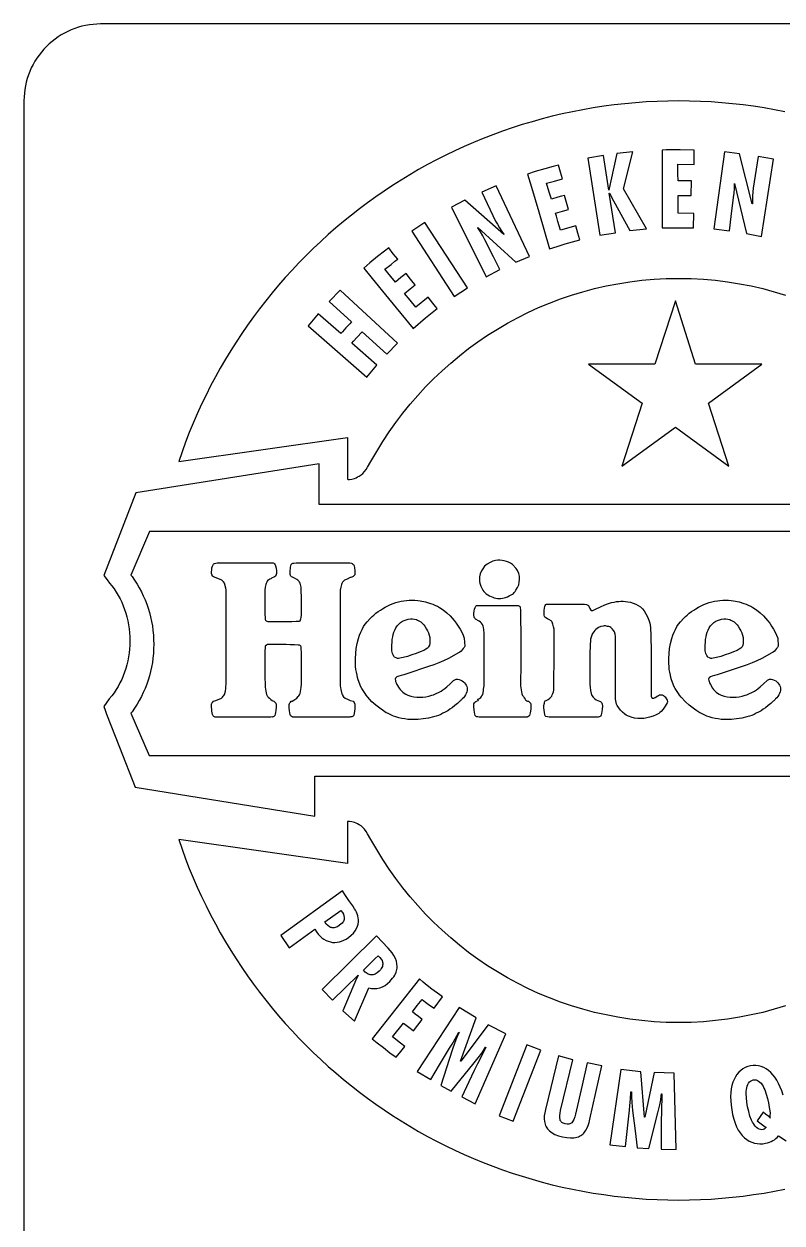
# Model space of a CAD drawing. Extents: x 0 to 500, y 0 to 300.
# Drawn here: x 0 to 98.8, y 143.7 to 300 of the extents above; entities that cross this region are included whole.
import ezdxf

# ---------------------------------------------------------------- set-up
doc = ezdxf.new("R2010")
doc.units = 0
doc.layers.add('Nível Padrão', color=18, linetype='CONTINUOUS')

msp = doc.modelspace()

# ---------------------------------------------------------------- linework, layer by layer
at = {"layer": 'Nível Padrão'}
msp.add_lwpolyline([(0, 10, 0.414214), (10, 0), (490, 0, 0.414214), (500, 10), (500, 290, 0.414214), (490, 300), (10, 300, 0.414214), (0, 290), (0, 10)], format="xyb", close=True, dxfattribs=at)
for points in [[(99.21, 288.57), (97.87, 288.83), (96.52, 289.07), (95.15, 289.28), (93.78, 289.46), (92.4, 289.61), (91.01, 289.74), (89.62, 289.84), (88.21, 289.91), (86.8, 289.95), (85.38, 289.97), (85.38, 289.97), (83.96, 289.95), (82.55, 289.91), (81.15, 289.84), (79.75, 289.74), (78.36, 289.61), (76.98, 289.46), (75.6, 289.28), (74.24, 289.07), (72.88, 288.83), (71.54, 288.57), (70.2, 288.28), (68.87, 287.97), (67.55, 287.63), (66.25, 287.26), (64.95, 286.88), (63.66, 286.46), (62.39, 286.02), (61.12, 285.56), (59.87, 285.07), (58.63, 284.56), (57.41, 284.03), (56.19, 283.47), (54.99, 282.89), (53.8, 282.29), (52.63, 281.67), (51.46, 281.02), (50.32, 280.35), (49.18, 279.66), (48.06, 278.95), (46.96, 278.22), (45.87, 277.47), (44.79, 276.7), (43.74, 275.91), (42.69, 275.1), (41.67, 274.27), (40.66, 273.42), (39.66, 272.55), (38.69, 271.66), (37.73, 270.75), (36.79, 269.83), (35.86, 268.89), (34.96, 267.93), (34.07, 266.95), (33.2, 265.96), (32.35, 264.95), (31.52, 263.92), (30.71, 262.88), (29.92, 261.82), (29.15, 260.75), (28.4, 259.66), (27.67, 258.55), (26.96, 257.44), (26.27, 256.3), (25.6, 255.15), (24.96, 253.99), (24.34, 252.82), (23.74, 251.63), (23.16, 250.43), (22.6, 249.21), (22.07, 247.99), (21.56, 246.75), (21.08, 245.5), (20.62, 244.23), (20.18, 242.96), (42.19, 246.1), (42.19, 240.66), (42.26, 240.65), (42.45, 240.65), (42.74, 240.69), (43.1, 240.78), (43.3, 240.86), (43.51, 240.96), (43.73, 241.08), (43.95, 241.24), (44.17, 241.43), (44.39, 241.66), (44.61, 241.93), (44.81, 242.25), (45.25, 242.96), (46, 244.28), (46.8, 245.57), (47.63, 246.84), (48.5, 248.07), (49.41, 249.27), (50.36, 250.45), (51.34, 251.59), (52.37, 252.69), (53.42, 253.77), (54.51, 254.8), (55.64, 255.8), (56.79, 256.77), (57.98, 257.69), (59.2, 258.58), (60.45, 259.43), (61.73, 260.24), (63.03, 261), (64.37, 261.72), (65.72, 262.4), (67.11, 263.04), (68.52, 263.62), (69.95, 264.17), (71.41, 264.66), (72.88, 265.11), (74.38, 265.51), (75.9, 265.86), (77.44, 266.15), (78.99, 266.4), (80.57, 266.59), (82.16, 266.73), (83.76, 266.81), (85.38, 266.84), (87, 266.81), (88.6, 266.73), (90.18, 266.59), (91.75, 266.4), (93.3, 266.15), (94.83, 265.86), (96.35, 265.51), (97.84, 265.11), (99.32, 264.66)], [(131.6, 237.39), (38.48, 237.39), (38.48, 242.67), (14.57, 238.9), (10.4, 228.13), (10.84, 227.54), (11.16, 227.14), (11.47, 226.75), (11.76, 226.36), (12.04, 225.95), (12.29, 225.52), (12.53, 225.08), (12.75, 224.63), (12.95, 224.16), (13.13, 223.69), (13.29, 223.2), (13.43, 222.71), (13.55, 222.2), (13.64, 221.69), (13.72, 221.17), (13.78, 220.65), (13.81, 220.12), (13.82, 219.59), (13.81, 219.06), (13.78, 218.53), (13.72, 218.02), (13.64, 217.5), (13.55, 216.99), (13.43, 216.49), (13.29, 216), (13.12, 215.51), (12.94, 215.04), (12.74, 214.57), (12.52, 214.12), (12.28, 213.67), (12.02, 213.24), (11.74, 212.83), (11.44, 212.42), (11.12, 212.04), (10.4, 211.04), (10.58, 210.56), (10.76, 210.05), (12.47, 205.76), (14.5, 200.51), (14.5, 200.51), (37.92, 196.74), (37.92, 201.98), (132.16, 201.98)], [(154.36, 233.85), (16.36, 233.85), (13.94, 228.17), (14.1, 227.97), (14.43, 227.49), (14.75, 227), (15.04, 226.5), (15.31, 225.99), (15.56, 225.47), (15.8, 224.93), (16.01, 224.39), (16.2, 223.84), (16.36, 223.28), (16.51, 222.71), (16.63, 222.13), (16.74, 221.55), (16.82, 220.96), (16.87, 220.36), (16.91, 219.75), (16.92, 219.15), (16.91, 218.54), (16.87, 217.95), (16.82, 217.35), (16.74, 216.77), (16.63, 216.19), (16.51, 215.61), (16.36, 215.05), (16.2, 214.49), (16.01, 213.94), (15.8, 213.39), (15.56, 212.86), (15.31, 212.34), (15.04, 211.83), (14.75, 211.33), (14.43, 210.84), (14.1, 210.36), (13.94, 210.17), (16.32, 204.64), (154.4, 204.64)], [(99.32, 172.03), (97.84, 171.58), (96.35, 171.18), (94.83, 170.84), (93.3, 170.54), (91.75, 170.29), (90.18, 170.1), (88.6, 169.96), (87, 169.88), (85.38, 169.85), (83.76, 169.88), (82.16, 169.96), (80.57, 170.1), (78.99, 170.29), (77.44, 170.54), (75.9, 170.84), (74.38, 171.18), (72.88, 171.58), (71.41, 172.03), (69.95, 172.52), (68.52, 173.07), (67.11, 173.66), (65.72, 174.29), (64.37, 174.97), (63.03, 175.69), (61.73, 176.46), (60.45, 177.26), (59.2, 178.11), (57.98, 179), (56.79, 179.92), (55.64, 180.89), (54.51, 181.89), (53.42, 182.93), (52.37, 184), (51.34, 185.1), (50.36, 186.24), (49.41, 187.42), (48.5, 188.62), (47.63, 189.85), (46.8, 191.12), (46, 192.41), (45.25, 193.73), (44.81, 194.45), (44.61, 194.77), (44.39, 195.04), (44.17, 195.27), (43.95, 195.47), (43.73, 195.62), (43.51, 195.75), (43.3, 195.85), (43.1, 195.93), (42.91, 195.98), (42.74, 196.01), (42.45, 196.04), (42.26, 196.04), (42.19, 196.04), (42.19, 190.59), (20.18, 193.73), (20.62, 192.46), (21.08, 191.19), (21.56, 189.94), (22.07, 188.7), (22.6, 187.48), (23.16, 186.26), (23.74, 185.06), (24.34, 183.87), (24.96, 182.7), (25.6, 181.54), (26.27, 180.39), (26.96, 179.26), (27.67, 178.14), (28.4, 177.03), (29.15, 175.94), (29.92, 174.87), (30.71, 173.81), (31.52, 172.77), (32.35, 171.74), (33.2, 170.73), (34.07, 169.74), (34.96, 168.76), (35.86, 167.8), (36.79, 166.86), (37.73, 165.94), (38.69, 165.03), (39.66, 164.14), (40.66, 163.28), (41.67, 162.43), (42.69, 161.59), (43.74, 160.78), (44.79, 159.99), (45.87, 159.22), (46.96, 158.47), (48.06, 157.74), (49.18, 157.03), (50.32, 156.34), (51.46, 155.67), (52.63, 155.02), (53.8, 154.4), (54.99, 153.8), (56.19, 153.22), (57.41, 152.66), (58.63, 152.13), (59.87, 151.62), (61.12, 151.13), (62.39, 150.67), (63.66, 150.23), (64.95, 149.82), (66.25, 149.43), (67.55, 149.06), (68.87, 148.72), (70.2, 148.41), (71.54, 148.12), (72.88, 147.86), (74.24, 147.62), (75.6, 147.42), (76.98, 147.23), (78.36, 147.08), (79.75, 146.95), (81.15, 146.85), (82.55, 146.78), (83.96, 146.74), (85.38, 146.72), (85.38, 146.72), (86.8, 146.74), (88.21, 146.78), (89.62, 146.85), (91.01, 146.95), (92.4, 147.08), (93.78, 147.23), (95.15, 147.42), (96.52, 147.62), (97.87, 147.86), (99.21, 148.12)], [(98.98, 160.39), (98.81, 160.94), (98.61, 161.44), (98.4, 161.91), (98.17, 162.34), (97.92, 162.72), (97.65, 163.06), (97.37, 163.36), (97.08, 163.61), (96.77, 163.83), (96.46, 164), (96.13, 164.13), (95.79, 164.21), (95.44, 164.25), (95.08, 164.25), (94.72, 164.21), (94.37, 164.11), (94.05, 163.98), (93.74, 163.82), (93.46, 163.62), (93.2, 163.38), (92.97, 163.1), (92.76, 162.79), (92.59, 162.45), (92.44, 162.07), (92.32, 161.66), (92.23, 161.21), (92.17, 160.73), (92.15, 160.22), (92.16, 159.67), (92.21, 159.1), (92.3, 158.49), (92.41, 157.86), (92.55, 157.28), (92.73, 156.75), (92.93, 156.27), (93.15, 155.84), (93.4, 155.46), (93.66, 155.13), (93.95, 154.84), (94.26, 154.6), (94.58, 154.4), (94.91, 154.25), (95.25, 154.14), (95.61, 154.07), (95.97, 154.05), (96.34, 154.06), (96.71, 154.12), (96.97, 154.18), (97.22, 154.26), (97.45, 154.35), (97.66, 154.46), (97.86, 154.58), (98.05, 154.72), (98.22, 154.89), (98.38, 155.07), (99.37, 154.43)]]:
    msp.add_lwpolyline(points, dxfattribs=at)
for points in [[(81.17, 273.28), (78.19, 278.52), (79.38, 283.33), (77.32, 283.13), (76.52, 279.56), (76.28, 278.36), (75.57, 282.85), (73.54, 282.5), (75.09, 272.48), (77.12, 272.8), (76.32, 277.93), (76.36, 277.93), (76.88, 276.93), (78.99, 273.08), (81.17, 273.28)], [(87.41, 283.57), (85.58, 283.6), (84.31, 283.6), (83.73, 283.59), (83.24, 283.57), (83.24, 273.44), (84.25, 273.45), (85.37, 273.45), (87.29, 273.44), (87.33, 275.3), (85.3, 275.34), (85.3, 277.65), (87.01, 277.65), (87.05, 279.56), (85.3, 279.56), (85.28, 280.5), (85.26, 281.74), (87.37, 281.7), (87.38, 282.61), (87.39, 283.17), (87.41, 283.57)], [(97.74, 282.38), (95.72, 282.74), (95.08, 278.6), (95.03, 278.14), (95, 277.57), (94.98, 277.02), (95, 276.58), (94.96, 276.54), (93.29, 283.09), (91.34, 283.33), (89.95, 273.28), (91.98, 273.04), (92.21, 274.91), (92.54, 277.37), (92.61, 277.97), (92.64, 278.55), (92.66, 279.16), (92.66, 279.2), (94.21, 272.68), (96.15, 272.32), (97.74, 282.38)], [(69.69, 281.62), (69.01, 281.43), (67.9, 281.12), (66.67, 280.76), (65.64, 280.43), (66.16, 278.74), (67.12, 275.52), (68.54, 270.7), (69.51, 271.01), (70.59, 271.33), (72.47, 271.85), (72.21, 272.75), (71.95, 273.68), (69.97, 273.12), (69.63, 274.26), (69.42, 274.96), (69.29, 275.34), (70.22, 275.61), (71, 275.82), (70.74, 276.72), (70.48, 277.65), (70.09, 277.56), (69.63, 277.43), (68.77, 277.17), (68.5, 278.06), (68.14, 279.24), (69.16, 279.52), (70.21, 279.83), (69.95, 280.7), (69.69, 281.62)], [(61.58, 278.92), (59.72, 278.09), (61.5, 274.31), (61.73, 273.89), (62.01, 273.41), (62.31, 272.95), (62.58, 272.6), (62.58, 272.56), (57.49, 277.05), (55.74, 276.14), (60.27, 267.04), (62.06, 267.99), (61.21, 269.67), (60.11, 271.85), (59.82, 272.4), (59.52, 272.91), (59.2, 273.44), (59.2, 273.48), (64.13, 268.95), (65.91, 269.7), (61.58, 278.92)], [(57.85, 265.61), (52.28, 274.11), (50.58, 273), (56.1, 264.5), (57.85, 265.61)], [(47.56, 270.81), (47, 270.39), (46.09, 269.68), (45.1, 268.88), (44.3, 268.19), (45.42, 266.81), (47.55, 264.2), (50.74, 260.32), (52.36, 261.69), (53.87, 262.91), (53.67, 263.19), (53.33, 263.63), (52.72, 264.38), (51.09, 263.11), (50.34, 264), (49.62, 264.89), (50.38, 265.5), (51.01, 266.01), (50.77, 266.29), (50.42, 266.73), (49.82, 267.48), (49.5, 267.24), (49.13, 266.94), (48.43, 266.36), (47.82, 267.08), (47.04, 268.03), (47.86, 268.67), (48.37, 269.07), (48.75, 269.34), (48.15, 270.06), (47.56, 270.81)], [(39.81, 263.82), (42.71, 261.16), (42.47, 260.9), (41.99, 260.4), (41.77, 260.14), (41.55, 259.89), (41.32, 259.65), (38.38, 262.23), (37.07, 260.68), (44.7, 253.97), (46.01, 255.52), (42.75, 258.38), (42.98, 258.65), (43.42, 259.13), (44.1, 259.89), (47.32, 256.95), (48.71, 258.42), (41.24, 265.29), (39.81, 263.82)], [(77.95, 242.36), (84.95, 247.45), (91.9, 242.36), (89.24, 250.59), (96.23, 255.68), (87.57, 255.68), (84.95, 263.9), (82.28, 255.68), (73.62, 255.68), (80.62, 250.59), (77.95, 242.36)], [(41.24, 218.17), (41.24, 213.7), (41.28, 213.5), (41.32, 213.26), (41.39, 212.89), (41.44, 212.71), (41.52, 212.55), (41.59, 212.43), (41.68, 212.32), (41.87, 212.15), (42.2, 211.98), (42.55, 211.83), (42.91, 211.72), (43.04, 211.55), (43.15, 211.36), (43.16, 211.14), (43.14, 210.78), (43.1, 210.4), (43.07, 210.17), (43.05, 210.05), (43.02, 209.94), (42.97, 209.84), (42.91, 209.77), (42.84, 209.72), (42.76, 209.7), (42.59, 209.69), (42.47, 209.65), (35.2, 209.65), (35.05, 209.65), (34.96, 209.69), (34.86, 209.77), (34.77, 209.88), (34.71, 210.02), (34.66, 210.18), (34.62, 210.52), (34.6, 210.84), (34.59, 211.07), (34.6, 211.31), (34.63, 211.42), (34.68, 211.53), (34.75, 211.63), (34.84, 211.72), (34.96, 211.75), (35.17, 211.85), (35.32, 211.95), (35.56, 212.15), (35.76, 212.34), (35.85, 212.44), (35.91, 212.55), (36, 212.76), (36.06, 213.02), (36.15, 213.54), (36.18, 214), (36.19, 214.94), (36.19, 217.12), (36.19, 217.95), (36.15, 218.75), (36.14, 218.82), (36.11, 218.9), (36.07, 218.96), (36.03, 218.99), (35.93, 219.03), (35.76, 219.06), (35.29, 219.09), (34.73, 219.1), (34.17, 219.11), (31.7, 219.11), (31.61, 219.02), (31.46, 218.91), (31.44, 218.8), (31.43, 218.64), (31.42, 218.35), (31.42, 217), (31.42, 214.66), (31.43, 214.14), (31.46, 213.58), (31.52, 213.06), (31.57, 212.83), (31.62, 212.63), (31.73, 212.45), (31.78, 212.36), (31.86, 212.27), (32.01, 212.12), (32.17, 211.96), (32.36, 211.82), (32.47, 211.77), (32.59, 211.72), (32.68, 211.65), (32.76, 211.57), (32.83, 211.47), (32.87, 211.36), (32.88, 211.02), (32.84, 210.53), (32.81, 210.28), (32.76, 210.06), (32.7, 209.88), (32.63, 209.77), (32.57, 209.72), (32.49, 209.68), (32.42, 209.67), (32.36, 209.69), (32.2, 209.65), (25.38, 209.65), (25.08, 209.65), (24.93, 209.67), (24.83, 209.69), (24.75, 209.74), (24.68, 209.81), (24.63, 209.9), (24.59, 209.99), (24.54, 210.21), (24.51, 210.44), (24.48, 210.66), (24.46, 210.95), (24.45, 211.23), (24.47, 211.4), (24.51, 211.48), (24.57, 211.56), (24.71, 211.72), (25.03, 211.83), (25.74, 212.15), (25.9, 212.27), (25.97, 212.37), (26.06, 212.47), (26.13, 212.61), (26.18, 212.75), (26.26, 213.06), (26.31, 213.38), (26.34, 213.7), (26.38, 213.86), (26.38, 219.32), (26.38, 219.32), (26.38, 219.32), (26.38, 226.06), (26.36, 226.26), (26.34, 226.46), (26.14, 227.13), (26, 227.31), (25.82, 227.49), (24.83, 227.89), (24.71, 227.95), (24.59, 228.05), (24.55, 228.09), (24.52, 228.17), (24.47, 228.36), (24.46, 228.59), (24.48, 228.86), (24.51, 229.12), (24.57, 229.35), (24.65, 229.53), (24.7, 229.59), (24.75, 229.64), (24.8, 229.68), (24.86, 229.7), (25.02, 229.74), (25.2, 229.75), (25.38, 229.75), (32.38, 229.75), (32.48, 229.75), (32.57, 229.73), (32.63, 229.69), (32.69, 229.65), (32.76, 229.52), (32.81, 229.36), (32.87, 229.07), (32.91, 228.73), (32.91, 228.39), (32.89, 228.25), (32.85, 228.13), (32.83, 228.08), (32.78, 228.03), (32.66, 227.93), (32.26, 227.77), (32.17, 227.7), (32.04, 227.63), (31.91, 227.56), (31.82, 227.49), (31.73, 227.38), (31.65, 227.24), (31.58, 227.09), (31.53, 226.93), (31.46, 226.58), (31.42, 226.22), (31.41, 224.33), (31.42, 223.06), (31.44, 222.62), (31.46, 222.4), (31.51, 222.3), (31.58, 222.22), (31.69, 222.16), (31.82, 222.13), (32.93, 222.13), (34.92, 222.13), (35.51, 222.15), (35.91, 222.17), (35.96, 222.19), (36.01, 222.22), (36.07, 222.33), (36.12, 222.47), (36.16, 222.63), (36.19, 222.96), (36.19, 223.24), (36.17, 225.09), (36.15, 226.34), (36.13, 226.59), (36.06, 226.93), (36.01, 227.1), (35.95, 227.24), (35.88, 227.35), (35.79, 227.41), (35.71, 227.52), (35.58, 227.6), (35.28, 227.77), (35, 227.89), (34.89, 227.95), (34.8, 228.01), (34.75, 228.12), (34.72, 228.24), (34.69, 228.51), (34.71, 228.78), (34.76, 229.04), (34.77, 229.21), (34.8, 229.39), (34.86, 229.55), (34.91, 229.62), (34.96, 229.68), (35.05, 229.72), (35.19, 229.74), (35.48, 229.75), (42.51, 229.75), (42.71, 229.73), (42.79, 229.7), (42.86, 229.66), (42.97, 229.54), (43.07, 229.36), (43.12, 229.1), (43.15, 228.75), (43.16, 228.42), (43.15, 228.21), (43.11, 228.15), (43.06, 228.1), (42.91, 227.97), (42.76, 227.91), (42.64, 227.87), (42.55, 227.85), (42.13, 227.65), (41.79, 227.49), (41.66, 227.38), (41.55, 227.24), (41.47, 227.09), (41.4, 226.93), (41.3, 226.58), (41.24, 226.22), (41.24, 220.31), (41.24, 218.17)], [(41.24, 218.17), (41.24, 213.7), (41.28, 213.5), (41.32, 213.26), (41.39, 212.89), (41.44, 212.71), (41.52, 212.55), (41.59, 212.43), (41.68, 212.32), (41.87, 212.15), (42.2, 211.98), (42.55, 211.83), (42.91, 211.72), (43.04, 211.55), (43.15, 211.36), (43.16, 211.14), (43.14, 210.78), (43.1, 210.4), (43.07, 210.17), (43.05, 210.05), (43.02, 209.94), (42.97, 209.84), (42.91, 209.77), (42.84, 209.72), (42.76, 209.7), (42.59, 209.69), (42.47, 209.65), (35.2, 209.65), (35.05, 209.65), (34.96, 209.69), (34.86, 209.77), (34.77, 209.88), (34.71, 210.02), (34.66, 210.18), (34.62, 210.52), (34.6, 210.84), (34.59, 211.07), (34.6, 211.31), (34.63, 211.42), (34.68, 211.53), (34.75, 211.63), (34.84, 211.72), (34.96, 211.75), (35.17, 211.85), (35.32, 211.95), (35.56, 212.15), (35.76, 212.34), (35.85, 212.44), (35.91, 212.55), (36, 212.76), (36.06, 213.02), (36.15, 213.54), (36.18, 214), (36.19, 214.94), (36.19, 217.12), (36.19, 217.95), (36.15, 218.75), (36.14, 218.82), (36.11, 218.9), (36.07, 218.96), (36.03, 218.99), (35.93, 219.03), (35.76, 219.06), (35.29, 219.09), (34.73, 219.1), (34.17, 219.11), (31.7, 219.11), (31.61, 219.02), (31.46, 218.91), (31.44, 218.8), (31.43, 218.64), (31.42, 218.35), (31.42, 217), (31.42, 214.66), (31.43, 214.14), (31.46, 213.58), (31.52, 213.06), (31.57, 212.83), (31.62, 212.63), (31.73, 212.45), (31.78, 212.36), (31.86, 212.27), (32.01, 212.12), (32.17, 211.96), (32.36, 211.82), (32.47, 211.77), (32.59, 211.72), (32.68, 211.65), (32.76, 211.57), (32.83, 211.47), (32.87, 211.36), (32.88, 211.02), (32.84, 210.53), (32.81, 210.28), (32.76, 210.06), (32.7, 209.88), (32.63, 209.77), (32.57, 209.72), (32.49, 209.68), (32.42, 209.67), (32.36, 209.69), (32.2, 209.65), (25.38, 209.65), (25.08, 209.65), (24.93, 209.67), (24.83, 209.69), (24.75, 209.74), (24.68, 209.81), (24.63, 209.9), (24.59, 209.99), (24.54, 210.21), (24.51, 210.44), (24.48, 210.66), (24.46, 210.95), (24.45, 211.23), (24.47, 211.4), (24.51, 211.48), (24.57, 211.56), (24.71, 211.72), (25.03, 211.83), (25.74, 212.15), (25.9, 212.27), (25.97, 212.37), (26.06, 212.47), (26.13, 212.61), (26.18, 212.75), (26.26, 213.06), (26.31, 213.38), (26.34, 213.7), (26.38, 213.86), (26.38, 219.32), (26.38, 226.06), (26.36, 226.26), (26.34, 226.46), (26.14, 227.13), (26, 227.31), (25.82, 227.49), (24.83, 227.89), (24.71, 227.95), (24.59, 228.05), (24.55, 228.09), (24.52, 228.17), (24.47, 228.36), (24.46, 228.59), (24.48, 228.86), (24.51, 229.12), (24.57, 229.35), (24.65, 229.53), (24.7, 229.59), (24.75, 229.64), (24.8, 229.68), (24.86, 229.7), (25.02, 229.74), (25.2, 229.75), (25.38, 229.75), (32.38, 229.75), (32.48, 229.75), (32.57, 229.73), (32.63, 229.69), (32.69, 229.65), (32.76, 229.52), (32.81, 229.36), (32.87, 229.07), (32.91, 228.73), (32.91, 228.39), (32.89, 228.25), (32.85, 228.13), (32.83, 228.08), (32.78, 228.03), (32.66, 227.93), (32.26, 227.77), (32.17, 227.7), (32.04, 227.63), (31.91, 227.56), (31.82, 227.49), (31.73, 227.38), (31.65, 227.24), (31.58, 227.09), (31.53, 226.93), (31.46, 226.58), (31.42, 226.22), (31.41, 224.33), (31.42, 223.06), (31.44, 222.62), (31.46, 222.4), (31.51, 222.3), (31.58, 222.22), (31.69, 222.16), (31.82, 222.13), (32.93, 222.13), (34.92, 222.13), (35.51, 222.15), (35.91, 222.17), (35.96, 222.19), (36.01, 222.22), (36.07, 222.33), (36.12, 222.47), (36.16, 222.63), (36.19, 222.96), (36.19, 223.24), (36.17, 225.09), (36.15, 226.34), (36.13, 226.59), (36.06, 226.93), (36.01, 227.1), (35.95, 227.24), (35.88, 227.35), (35.79, 227.41), (35.71, 227.52), (35.58, 227.6), (35.28, 227.77), (35, 227.89), (34.89, 227.95), (34.8, 228.01), (34.75, 228.12), (34.72, 228.24), (34.69, 228.51), (34.71, 228.78), (34.76, 229.04), (34.77, 229.21), (34.8, 229.39), (34.86, 229.55), (34.91, 229.62), (34.96, 229.68), (35.05, 229.72), (35.19, 229.74), (35.48, 229.75), (42.51, 229.75), (42.71, 229.73), (42.79, 229.7), (42.86, 229.66), (42.97, 229.54), (43.07, 229.36), (43.12, 229.1), (43.15, 228.75), (43.16, 228.42), (43.15, 228.21), (43.11, 228.15), (43.06, 228.1), (42.91, 227.97), (42.76, 227.91), (42.64, 227.87), (42.55, 227.85), (42.13, 227.65), (41.79, 227.49), (41.66, 227.38), (41.55, 227.24), (41.47, 227.09), (41.4, 226.93), (41.3, 226.58), (41.24, 226.22), (41.24, 220.31), (41.24, 218.17)], [(64.52, 226.89), (64.58, 227.25), (64.61, 227.63), (64.61, 227.82), (64.6, 228.01), (64.57, 228.19), (64.52, 228.36), (64.34, 228.75), (64.25, 228.92), (64.17, 229.04), (63.69, 229.56), (63.43, 229.71), (63.17, 229.84), (62.9, 229.94), (62.63, 230.02), (62.35, 230.08), (62.07, 230.1), (61.79, 230.1), (61.5, 230.07), (61.3, 230.03), (61.12, 229.97), (60.79, 229.83), (60.4, 229.59), (60.23, 229.46), (60.07, 229.32), (59.85, 229), (59.64, 228.72), (59.5, 228.33), (59.42, 227.93), (59.4, 227.73), (59.39, 227.53), (59.4, 227.33), (59.44, 227.13), (59.56, 226.74), (59.64, 226.55), (59.74, 226.36), (59.85, 226.19), (59.97, 226.02), (60.12, 225.87), (60.27, 225.74), (60.49, 225.6), (60.7, 225.47), (60.91, 225.36), (61.12, 225.28), (61.33, 225.21), (61.54, 225.16), (61.75, 225.13), (61.97, 225.13), (62.18, 225.13), (62.39, 225.16), (62.6, 225.21), (62.81, 225.27), (63.03, 225.35), (63.25, 225.45), (63.69, 225.7), (63.82, 225.79), (63.94, 225.91), (64.05, 226.05), (64.15, 226.21), (64.34, 226.55), (64.52, 226.89)], [(57.48, 218.89), (57.39, 218.74), (57.26, 218.59), (57.14, 218.42), (56.99, 218.27), (56.84, 218.14), (56.67, 218.03), (55.35, 217.32), (54.72, 217.01), (54.08, 216.74), (53.43, 216.49), (52.77, 216.24), (49.91, 215.29), (49.52, 215.18), (49.2, 215.09), (48.9, 215.01), (48.64, 214.93), (48.52, 214.84), (48.45, 214.73), (48.42, 214.59), (48.43, 214.45), (48.46, 214.3), (48.52, 214.15), (48.64, 213.9), (48.92, 213.43), (49.07, 213.24), (49.22, 213.07), (49.39, 212.92), (49.58, 212.78), (49.81, 212.64), (50.07, 212.51), (50.44, 212.38), (50.82, 212.3), (51.21, 212.25), (51.6, 212.24), (52, 212.27), (52.4, 212.32), (52.79, 212.4), (53.17, 212.51), (53.41, 212.58), (53.65, 212.68), (54.12, 212.91), (54.39, 213.05), (54.64, 213.22), (54.88, 213.4), (55.12, 213.59), (55.58, 214), (56.03, 214.42), (56.1, 214.48), (56.18, 214.53), (56.27, 214.57), (56.36, 214.59), (56.56, 214.6), (56.76, 214.56), (56.96, 214.49), (57.15, 214.39), (57.32, 214.27), (57.46, 214.14), (57.58, 213.97), (57.68, 213.81), (57.75, 213.64), (57.8, 213.47), (57.81, 213.3), (57.8, 213.12), (57.75, 212.94), (57.66, 212.75), (57.57, 212.56), (57.45, 212.36), (57.3, 212.18), (57.14, 212.03), (57.08, 211.95), (57.04, 211.91), (56.98, 211.87), (56.93, 211.79), (56.83, 211.72), (56.71, 211.62), (56.65, 211.56), (56.63, 211.52), (56.51, 211.44), (56.36, 211.31), (56.19, 211.16), (55.83, 210.88), (55.55, 210.68), (55.25, 210.49), (54.93, 210.32), (54.6, 210.17), (54.34, 210.02), (54.05, 209.88), (53.73, 209.77), (53.41, 209.69), (52.73, 209.54), (52.06, 209.44), (51.39, 209.37), (50.71, 209.33), (50.4, 209.34), (50.05, 209.37), (49.66, 209.43), (49.26, 209.49), (48.86, 209.58), (48.49, 209.68), (48.17, 209.8), (47.92, 209.93), (47.85, 209.98), (47.57, 210.09), (47.42, 210.17), (47.25, 210.24), (46.9, 210.46), (46.57, 210.68), (45.89, 211.22), (45.38, 211.64), (44.85, 212.24), (44.62, 212.52), (44.47, 212.75), (44.07, 213.4), (43.9, 213.71), (43.79, 213.94), (43.58, 214.52), (43.5, 214.82), (43.43, 215.13), (43.34, 215.5), (43.28, 215.87), (43.24, 216.26), (43.24, 216.64), (43.23, 217.31), (43.26, 217.96), (43.33, 218.6), (43.44, 219.24), (43.62, 219.92), (43.75, 220.33), (43.91, 220.74), (44.08, 221.1), (44.28, 221.46), (44.51, 221.79), (44.75, 222.09), (45.17, 222.55), (45.39, 222.77), (45.62, 222.96), (45.88, 223.19), (46.17, 223.41), (46.47, 223.61), (46.77, 223.79), (47.09, 224), (47.44, 224.18), (47.8, 224.34), (48.16, 224.47), (48.5, 224.59), (48.84, 224.69), (49.2, 224.78), (49.55, 224.83), (49.89, 224.88), (50.25, 224.91), (50.62, 224.92), (50.98, 224.91), (51.34, 224.87), (51.68, 224.82), (52.37, 224.67), (53, 224.48), (53.32, 224.37), (53.65, 224.23), (53.92, 224.1), (54.19, 223.95), (54.68, 223.64), (55.15, 223.25), (55.59, 222.84), (55.85, 222.57), (56.11, 222.25), (56.37, 221.89), (56.63, 221.51), (56.87, 221.12), (57.09, 220.72), (57.28, 220.33), (57.42, 219.96), (57.48, 218.89)], [(64.79, 219.24), (64.78, 216.41), (64.76, 214.14), (64.76, 213.75), (64.82, 213.23), (64.87, 212.96), (64.94, 212.71), (65.02, 212.5), (65.12, 212.35), (65.24, 212.16), (65.34, 211.99), (65.39, 211.92), (65.46, 211.86), (65.56, 211.8), (65.67, 211.75), (65.79, 211.72), (65.88, 211.66), (65.96, 211.58), (66.03, 211.48), (66.09, 211.33), (66.11, 211.14), (66.11, 210.92), (66.09, 210.68), (66.01, 210.23), (65.91, 209.89), (65.89, 209.83), (65.84, 209.77), (65.71, 209.69), (65.61, 209.65), (65.48, 209.65), (59.36, 209.65), (59.2, 209.69), (59.05, 209.71), (58.97, 209.74), (58.92, 209.77), (58.85, 209.87), (58.79, 210.06), (58.74, 210.29), (58.7, 210.55), (58.66, 211.06), (58.66, 211.27), (58.68, 211.4), (58.73, 211.53), (58.81, 211.62), (58.91, 211.69), (59, 211.75), (59.24, 211.83), (59.26, 211.85), (59.26, 211.86), (59.22, 211.9), (59.18, 211.94), (59.18, 211.97), (59.2, 211.99), (59.38, 212.08), (59.56, 212.23), (59.64, 212.33), (59.71, 212.43), (59.83, 212.63), (59.91, 213.07), (59.94, 213.32), (59.95, 213.54), (59.98, 213.62), (59.99, 213.7), (59.99, 213.86), (59.99, 218.96), (59.99, 219.74), (59.99, 220.58), (59.96, 221.1), (59.93, 221.35), (59.87, 221.53), (59.78, 221.74), (59.68, 221.91), (59.54, 222.04), (59.36, 222.17), (58.88, 222.44), (58.82, 222.53), (58.72, 222.64), (58.69, 222.75), (58.68, 222.94), (58.68, 223.18), (58.71, 223.45), (58.76, 223.71), (58.82, 223.94), (58.9, 224.11), (58.95, 224.16), (59, 224.19), (59.09, 224.21), (59.2, 224.23), (59.44, 224.23), (63.97, 224.23), (64.18, 224.23), (64.42, 224.2), (64.53, 224.16), (64.62, 224.11), (64.69, 224.05), (64.72, 223.95), (64.75, 223.59), (64.76, 222.79), (64.79, 220.31), (64.79, 219.24)], [(73.78, 218), (73.78, 217.99), (73.78, 214.38), (73.79, 213.96), (73.82, 213.55), (73.87, 213.14), (73.94, 212.75), (74.06, 212.48), (74.2, 212.26), (74.38, 212.07), (74.62, 211.91), (74.85, 211.81), (75.05, 211.72), (75.16, 211.68), (75.24, 211.64), (75.31, 211.58), (75.37, 211.48), (75.4, 211.35), (75.42, 211.15), (75.4, 210.66), (75.32, 210.15), (75.27, 209.95), (75.21, 209.81), (75.18, 209.76), (75.13, 209.73), (75.01, 209.69), (74.87, 209.67), (74.6, 209.65), (73.98, 209.65), (69.13, 209.65), (68.49, 209.66), (68.25, 209.68), (68.06, 209.73), (68.02, 209.77), (67.98, 209.83), (67.91, 210.02), (67.86, 210.27), (67.83, 210.56), (67.81, 210.85), (67.81, 211.12), (67.83, 211.34), (67.86, 211.48), (67.89, 211.59), (67.92, 211.69), (67.98, 211.77), (68.1, 211.83), (68.35, 211.97), (68.56, 212.12), (68.74, 212.3), (68.82, 212.41), (68.89, 212.55), (68.98, 212.75), (69.04, 212.97), (69.08, 213.19), (69.09, 213.38), (69.12, 218.17), (69.13, 220.31), (69.13, 220.74), (69.13, 221.13), (69.07, 221.44), (68.97, 221.77), (68.94, 221.89), (68.88, 222.02), (68.82, 222.13), (68.74, 222.21), (68.44, 222.37), (68.26, 222.48), (68.05, 222.61), (67.94, 222.68), (67.87, 222.79), (67.84, 222.94), (67.82, 223.1), (67.82, 223.28), (67.83, 223.55), (67.88, 223.89), (67.92, 224.06), (67.97, 224.21), (68.05, 224.32), (68.14, 224.39), (68.5, 224.39), (68.81, 224.39), (72.47, 224.39), (73.07, 224.38), (73.35, 224.34), (73.46, 224.31), (73.54, 224.27), (73.6, 224.21), (73.66, 224.1), (73.78, 223.83), (73.9, 223.6), (73.95, 223.55), (74.02, 223.54), (74.1, 223.54), (74.18, 223.56), (74.46, 223.68), (75.27, 224.09), (75.65, 224.27), (75.97, 224.39), (76.62, 224.58), (76.95, 224.66), (77.28, 224.71), (77.55, 224.75), (77.84, 224.77), (78.13, 224.77), (78.43, 224.75), (78.76, 224.7), (79.11, 224.63), (79.45, 224.52), (79.78, 224.39), (80.1, 224.22), (80.4, 224.02), (80.66, 223.78), (80.89, 223.52), (81.11, 223.12), (81.3, 222.72), (81.46, 222.3), (81.61, 221.89), (81.64, 221.68), (81.68, 221.31), (81.73, 220.31), (81.77, 218.17), (81.77, 212.67), (81.77, 212.39), (81.77, 212.35), (81.81, 212.27), (81.85, 212.23), (81.87, 212.18), (81.91, 212.14), (82.01, 212.11), (82.13, 212.15), (82.29, 212.23), (82.64, 212.43), (82.76, 212.49), (82.89, 212.55), (83.03, 212.58), (83.11, 212.57), (83.2, 212.55), (83.3, 212.52), (83.4, 212.46), (83.5, 212.38), (83.6, 212.29), (83.76, 212.07), (83.87, 211.87), (83.9, 211.71), (83.91, 211.61), (83.87, 211.52), (83.62, 211.08), (83.36, 210.71), (83.08, 210.4), (82.93, 210.27), (82.78, 210.15), (82.43, 209.95), (82.04, 209.78), (81.58, 209.64), (81.05, 209.53), (80.81, 209.48), (80.56, 209.47), (80.3, 209.47), (80.06, 209.49), (79.62, 209.54), (79.16, 209.65), (78.94, 209.72), (78.72, 209.81), (78.53, 209.92), (78.35, 210.05), (78.04, 210.29), (77.78, 210.56), (77.55, 210.85), (77.36, 211.16), (77.28, 211.37), (77.22, 211.58), (77.12, 211.99), (77.12, 213.54), (77.12, 218.22), (77.12, 219.75), (77.12, 220.22), (77.07, 220.49), (76.99, 220.76), (76.92, 220.89), (76.85, 221.01), (76.75, 221.12), (76.64, 221.21), (76.52, 221.32), (76.39, 221.41), (76.25, 221.47), (76.09, 221.49), (75.95, 221.53), (75.81, 221.54), (75.66, 221.54), (75.51, 221.53), (75.21, 221.46), (74.93, 221.33), (74.76, 221.23), (74.59, 221.1), (74.43, 220.95), (74.3, 220.77), (74.15, 220.56), (74.04, 220.33), (73.95, 220.08), (73.88, 219.81), (73.78, 218)], [(98.34, 218.89), (98.25, 218.74), (98.12, 218.59), (98, 218.42), (97.86, 218.27), (97.7, 218.14), (97.53, 218.03), (96.22, 217.32), (95.58, 217.01), (94.94, 216.74), (94.29, 216.49), (93.63, 216.24), (90.77, 215.29), (90.39, 215.18), (90.06, 215.09), (89.76, 215.01), (89.5, 214.93), (89.38, 214.84), (89.31, 214.73), (89.28, 214.59), (89.29, 214.45), (89.33, 214.3), (89.38, 214.15), (89.5, 213.9), (89.79, 213.43), (89.93, 213.24), (90.08, 213.07), (90.25, 212.92), (90.45, 212.78), (90.67, 212.64), (90.93, 212.51), (91.3, 212.38), (91.68, 212.3), (92.07, 212.25), (92.47, 212.24), (92.87, 212.27), (93.26, 212.32), (93.65, 212.4), (94.03, 212.51), (94.27, 212.58), (94.51, 212.68), (94.98, 212.91), (95.25, 213.05), (95.5, 213.22), (95.75, 213.4), (95.98, 213.59), (96.44, 214), (96.89, 214.42), (96.96, 214.48), (97.04, 214.53), (97.13, 214.57), (97.22, 214.59), (97.42, 214.6), (97.62, 214.56), (97.82, 214.49), (98.02, 214.39), (98.18, 214.27), (98.32, 214.14), (98.45, 213.97), (98.54, 213.81), (98.62, 213.64), (98.66, 213.47), (98.67, 213.3), (98.66, 213.12), (98.61, 212.94), (98.52, 212.75), (98.43, 212.56), (98.31, 212.36), (98.16, 212.18), (98, 212.03), (97.94, 211.95), (97.9, 211.91), (97.85, 211.87), (97.8, 211.79), (97.69, 211.72), (97.57, 211.62), (97.51, 211.56), (97.49, 211.52), (97.37, 211.44), (97.22, 211.31), (97.05, 211.16), (96.69, 210.88), (96.41, 210.68), (96.11, 210.49), (95.79, 210.32), (95.46, 210.17), (95.2, 210.02), (94.91, 209.88), (94.6, 209.77), (94.27, 209.69), (93.59, 209.54), (92.92, 209.44), (92.25, 209.37), (91.57, 209.33), (91.27, 209.34), (90.91, 209.37), (90.52, 209.43), (90.12, 209.49), (89.72, 209.58), (89.35, 209.68), (89.04, 209.8), (88.79, 209.93), (88.71, 209.98), (88.43, 210.09), (88.28, 210.17), (88.11, 210.24), (87.76, 210.46), (87.43, 210.68), (86.75, 211.22), (86.24, 211.64), (85.71, 212.24), (85.48, 212.52), (85.33, 212.75), (84.93, 213.4), (84.76, 213.71), (84.65, 213.94), (84.44, 214.52), (84.36, 214.82), (84.3, 215.13), (84.2, 215.5), (84.14, 215.87), (84.11, 216.26), (84.1, 216.64), (84.09, 217.31), (84.12, 217.96), (84.19, 218.6), (84.3, 219.24), (84.48, 219.92), (84.61, 220.33), (84.77, 220.74), (84.94, 221.1), (85.15, 221.46), (85.37, 221.79), (85.61, 222.09), (86.03, 222.55), (86.25, 222.77), (86.48, 222.96), (86.74, 223.19), (87.03, 223.41), (87.33, 223.61), (87.63, 223.79), (87.95, 224), (88.3, 224.18), (88.66, 224.34), (89.02, 224.47), (89.36, 224.59), (89.7, 224.69), (90.06, 224.78), (90.42, 224.83), (90.76, 224.88), (91.12, 224.91), (91.48, 224.92), (91.85, 224.91), (92.2, 224.87), (92.54, 224.82), (93.24, 224.67), (93.86, 224.48), (94.18, 224.37), (94.51, 224.23), (94.78, 224.1), (95.05, 223.95), (95.54, 223.64), (96.01, 223.25), (96.45, 222.84), (96.71, 222.57), (96.97, 222.25), (97.24, 221.89), (97.49, 221.51), (97.73, 221.12), (97.95, 220.72), (98.14, 220.33), (98.28, 219.96), (98.34, 218.89)], [(48.01, 219.76), (48.08, 220.14), (48.15, 220.43), (48.24, 220.72), (48.36, 221.01), (48.5, 221.29), (48.66, 221.55), (48.86, 221.79), (49.09, 222), (49.35, 222.17), (49.58, 222.27), (49.83, 222.35), (50.11, 222.42), (50.39, 222.46), (50.67, 222.47), (50.94, 222.44), (51.2, 222.37), (51.31, 222.31), (51.42, 222.24), (51.73, 222.06), (51.87, 221.96), (51.98, 221.85), (52.12, 221.69), (52.25, 221.52), (52.49, 221.13), (52.61, 220.92), (52.73, 220.65), (52.83, 220.35), (52.92, 220.05), (52.94, 219.24), (52.88, 219.04), (52.77, 218.83), (52.7, 218.74), (52.61, 218.65), (52.41, 218.51), (52.12, 218.36), (51.68, 218.18), (51.15, 217.97), (50.57, 217.76), (49.99, 217.58), (49.45, 217.43), (49.01, 217.33), (48.85, 217.31), (48.72, 217.32), (48.62, 217.34), (48.52, 217.38), (48.32, 217.48), (48.25, 217.56), (48.17, 217.7), (48.04, 217.95), (47.98, 218.32), (47.95, 218.69), (48.01, 219.76)], [(88.87, 219.76), (88.95, 220.14), (89.01, 220.43), (89.1, 220.72), (89.22, 221.01), (89.36, 221.29), (89.52, 221.55), (89.72, 221.79), (89.95, 222), (90.22, 222.17), (90.44, 222.27), (90.7, 222.35), (90.97, 222.42), (91.25, 222.46), (91.53, 222.47), (91.8, 222.44), (92.06, 222.37), (92.17, 222.31), (92.28, 222.24), (92.59, 222.06), (92.73, 221.96), (92.84, 221.85), (92.98, 221.69), (93.11, 221.52), (93.36, 221.13), (93.47, 220.92), (93.59, 220.65), (93.69, 220.35), (93.78, 220.05), (93.8, 219.24), (93.74, 219.04), (93.63, 218.83), (93.56, 218.74), (93.47, 218.65), (93.28, 218.51), (92.98, 218.36), (92.54, 218.18), (92.01, 217.97), (91.43, 217.76), (90.85, 217.58), (90.31, 217.43), (89.88, 217.33), (89.71, 217.31), (89.58, 217.32), (89.49, 217.34), (89.38, 217.38), (89.18, 217.48), (89.11, 217.56), (89.03, 217.7), (88.91, 217.95), (88.84, 218.32), (88.81, 218.69), (88.87, 219.76)], [(42.31, 180.94), (42.67, 181.23), (42.96, 181.52), (43.19, 181.81), (43.36, 182.11), (43.49, 182.4), (43.57, 182.68), (43.61, 182.97), (43.62, 183.24), (43.59, 183.51), (43.53, 183.77), (43.45, 184.02), (43.36, 184.26), (43.24, 184.48), (43.12, 184.69), (42.87, 185.07), (42.37, 185.76), (41.94, 186.39), (41.52, 187.02), (33.49, 181.21), (34.6, 179.59), (37.94, 182.01), (38.15, 181.68), (38.37, 181.39), (38.61, 181.13), (38.86, 180.91), (39.12, 180.72), (39.39, 180.56), (39.66, 180.44), (39.95, 180.36), (40.24, 180.3), (40.53, 180.29), (40.83, 180.31), (41.13, 180.36), (41.42, 180.45), (41.72, 180.58), (42.02, 180.74), (42.31, 180.94)], [(41.16, 182.53), (40.87, 182.34), (40.73, 182.28), (40.59, 182.23), (40.46, 182.2), (40.33, 182.19), (40.2, 182.2), (40.08, 182.22), (39.96, 182.26), (39.85, 182.32), (39.62, 182.48), (39.41, 182.69), (39.21, 182.96), (41.32, 184.47), (41.52, 184.18), (41.66, 183.96), (41.73, 183.76), (41.76, 183.56), (41.76, 183.43), (41.75, 183.3), (41.72, 183.17), (41.67, 183.04), (41.58, 182.92), (41.48, 182.79), (41.33, 182.66), (41.16, 182.53)], [(43.11, 170.05), (44.97, 174.38), (45.32, 174.3), (45.68, 174.28), (46.03, 174.3), (46.39, 174.38), (46.74, 174.51), (47.08, 174.69), (47.41, 174.93), (47.72, 175.21), (47.9, 175.42), (48.07, 175.62), (48.21, 175.82), (48.34, 176.02), (48.44, 176.21), (48.52, 176.41), (48.58, 176.59), (48.62, 176.78), (48.65, 176.96), (48.66, 177.14), (48.64, 177.5), (48.56, 177.85), (48.43, 178.19), (48.24, 178.58), (48.01, 178.93), (47.76, 179.25), (47.48, 179.55), (45.97, 181.14), (38.89, 174.14), (40.25, 172.75), (43.58, 176.01), (43.58, 175.97), (43.53, 175.88), (43.38, 175.61), (41.6, 171.4), (43.11, 170.05)], [(46.32, 176.57), (46.07, 176.33), (45.93, 176.24), (45.8, 176.17), (45.67, 176.12), (45.53, 176.08), (45.4, 176.06), (45.26, 176.06), (45.13, 176.08), (45, 176.11), (44.87, 176.16), (44.74, 176.23), (44.61, 176.32), (44.49, 176.42), (44.26, 176.68), (45.14, 177.56), (45.78, 178.19), (46.17, 178.55), (46.42, 178.31), (46.58, 178.11), (46.69, 177.92), (46.76, 177.72), (46.78, 177.58), (46.79, 177.45), (46.77, 177.31), (46.74, 177.17), (46.68, 177.03), (46.59, 176.88), (46.47, 176.73), (46.32, 176.57)], [(48.55, 165.32), (49.15, 166.08), (49.66, 166.75), (49.12, 167.16), (48.07, 167.98), (49.5, 169.77), (50.37, 169.11), (50.81, 168.78), (51.93, 170.25), (51.43, 170.63), (51.01, 170.95), (50.66, 171.24), (51.28, 172.06), (51.93, 172.87), (52.37, 172.51), (52.88, 172.13), (53.48, 171.72), (54.59, 173.19), (54.22, 173.45), (53.2, 174.22), (52.59, 174.69), (52.07, 175.12), (51.57, 175.53), (45.41, 167.74), (46.06, 167.21), (46.86, 166.58), (47.72, 165.92), (48.55, 165.32)], [(58.84, 159.28), (62.85, 168.38), (60.51, 169.57), (56.97, 164.84), (56.93, 164.84), (58.96, 170.45), (56.74, 171.8), (51.29, 163.49), (53.04, 162.42), (54.2, 164.33), (55.5, 166.51), (55.82, 167.04), (56.22, 167.72), (56.7, 168.58), (56.74, 168.54), (56.5, 168.02), (56.19, 167.27), (55.82, 166.27), (54.35, 161.63), (55.7, 160.91), (58.72, 164.61), (59.38, 165.45), (59.79, 166), (60.19, 166.63), (60.23, 166.63), (59.78, 165.75), (59.16, 164.49), (58.72, 163.59), (58.02, 162.13), (57.09, 160.16), (58.84, 159.28)], [(63.81, 156.98), (67.38, 166.27), (65.56, 166.95), (61.98, 157.69), (63.81, 156.98)], [(75.33, 164.21), (73.42, 164.61), (72.77, 161.7), (71.91, 157.93), (71.82, 157.55), (71.71, 157.23), (71.58, 156.99), (71.43, 156.8), (71.35, 156.73), (71.26, 156.68), (71.16, 156.64), (71.06, 156.62), (70.83, 156.61), (70.56, 156.66), (70.43, 156.69), (70.31, 156.73), (70.21, 156.78), (70.12, 156.84), (70.05, 156.92), (69.99, 157), (69.94, 157.1), (69.91, 157.2), (69.87, 157.45), (69.87, 157.73), (69.9, 158.05), (69.97, 158.41), (71.56, 165), (69.69, 165.52), (68.02, 158.53), (67.92, 158.09), (67.85, 157.69), (67.83, 157.3), (67.86, 156.94), (67.95, 156.59), (68.01, 156.43), (68.09, 156.27), (68.18, 156.13), (68.28, 155.98), (68.41, 155.85), (68.54, 155.72), (68.69, 155.6), (68.86, 155.48), (69.24, 155.28), (69.69, 155.1), (70.21, 154.95), (70.77, 154.85), (71.27, 154.81), (71.5, 154.81), (71.72, 154.83), (71.92, 154.86), (72.11, 154.91), (72.29, 154.97), (72.45, 155.04), (72.6, 155.12), (72.74, 155.22), (72.87, 155.32), (72.99, 155.44), (73.19, 155.7), (73.3, 155.87), (73.4, 156.05), (73.56, 156.43), (73.68, 156.84), (73.78, 157.25), (75.33, 164.21)], [(85.03, 153.32), (84.79, 163.25), (82.17, 163.33), (80.97, 157.53), (80.93, 157.53), (80.42, 163.45), (77.83, 163.73), (76.4, 153.92), (78.43, 153.68), (78.95, 158.45), (79.01, 159.05), (79.08, 159.85), (79.15, 160.83), (79.23, 160.83), (79.21, 160.59), (79.21, 160.39), (79.23, 160.23), (79.27, 159.42), (79.34, 158.37), (79.69, 155.75), (79.98, 153.52), (81.49, 153.44), (82.64, 158.09), (82.9, 159.12), (83.04, 159.8), (83.09, 160.28), (83.12, 160.55), (83.16, 160.55), (83.12, 158.13), (83.1, 157.15), (83.08, 155.54), (83.08, 153.36), (85.03, 153.32)], [(97.07, 159.4), (97.19, 158.77), (97.25, 158.35), (97.28, 158.03), (97.26, 157.69), (97.27, 157.57), (97.3, 157.41), (97.27, 157.49), (97.22, 157.54), (97.11, 157.61), (96.7, 157.92), (96.39, 158.17), (95.6, 157.06), (96.63, 156.26), (96.72, 156.21), (96.79, 156.18), (96.71, 156.12), (96.67, 156.06), (96.53, 155.97), (96.39, 155.9), (96.2, 155.89), (96.02, 155.91), (95.85, 155.97), (95.68, 156.06), (95.53, 156.17), (95.38, 156.32), (95.24, 156.48), (95.11, 156.68), (94.99, 156.89), (94.87, 157.13), (94.67, 157.66), (94.5, 158.25), (94.36, 158.88), (94.27, 159.46), (94.21, 160.04), (94.19, 160.6), (94.19, 160.87), (94.22, 161.12), (94.25, 161.36), (94.31, 161.58), (94.38, 161.79), (94.48, 161.96), (94.59, 162.11), (94.73, 162.23), (94.89, 162.32), (95.08, 162.38), (95.28, 162.4), (95.46, 162.38), (95.64, 162.32), (95.8, 162.23), (95.96, 162.1), (96.11, 161.94), (96.24, 161.75), (96.37, 161.55), (96.49, 161.32), (96.6, 161.07), (96.79, 160.54), (96.95, 159.97), (97.07, 159.4)]]:
    msp.add_lwpolyline(points, close=True, dxfattribs=at)

doc.saveas('drawing.dxf')
